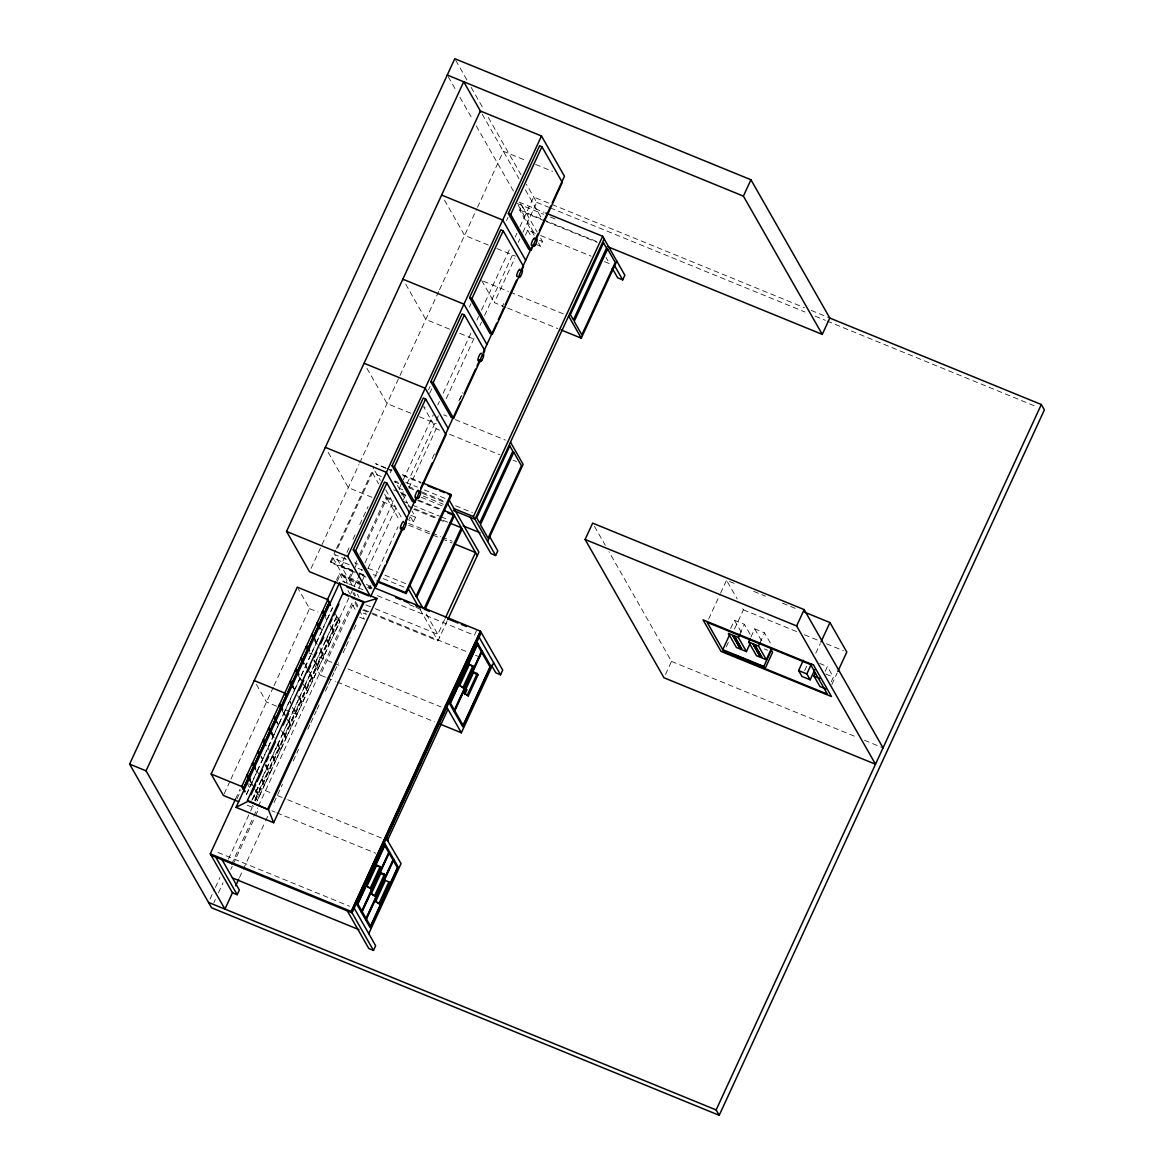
<?xml version="1.0" encoding="UTF-8"?>
<svg xmlns="http://www.w3.org/2000/svg" width="1174" height="1174" viewBox="0 0 1174 1174"><rect width="100%" height="100%" fill="white"/><g stroke="black" fill="none" stroke-linecap="round" stroke-linejoin="round"><path stroke-width="0.75" stroke-dasharray="5 3.75" d="M311.051 568.421L358.936 464.537M359.699 462.894L399.219 377.162M399.982 375.504L438.738 291.416M439.502 289.773L476.747 208.972M477.51 207.328L503.353 151.27L527.111 160.985M354.328 572.354L330.936 562.786L330.364 561.774L335.735 550.136M336.498 548.478L374.051 467.003M224.161 793.859L230.207 780.739M230.97 779.096L273.278 687.304M274.041 685.675L309.554 608.631L298.181 588.688M330.936 562.786L333.093 558.12L351.481 565.633M337.716 548.067L372.393 472.858L384.089 477.642M352.611 570.271L340.915 565.486L346.183 554.04M346.946 552.411L349.206 547.51M352.963 539.336L355.238 534.419M359.758 524.617L368.049 506.625M360.198 583.581L348.502 578.797L341.531 566.587L345.303 558.413M235.504 799.112L240.083 789.148M336.424 580.176L339.477 573.543L359.626 581.776M237.031 798.79L240.846 790.498M337.187 581.512L340.24 574.878L360.139 583.008M390.282 472.726L391.822 469.409M428.51 389.797L430.051 386.481M506.508 220.624L508.034 217.307M429.655 393.349L431.944 388.359M469.439 307.045L470.965 303.714M246.305 794.563L332.447 607.692L333.974 610.377M246.672 794.138L251.515 783.63M252.058 782.456L256.901 771.949M257.444 770.79L262.286 760.268M262.829 759.108L267.672 748.586M268.2 747.427L273.058 736.92M273.586 735.746L278.429 725.239M278.972 724.064L283.815 713.557L285.165 715.905M284.357 712.383L289.2 701.876M294.586 690.195L289.743 700.702L291.079 703.065M295.129 689.035L299.972 678.513L301.307 680.861M301.204 675.842L305.357 666.847M310.743 655.165L305.9 665.673L307.236 668.021M311.271 653.991L316.129 643.484M316.657 642.31L321.5 631.803M322.043 630.629L326.886 620.121M327.429 618.962L332.271 608.44M348.502 578.797L352.273 570.623M355.282 564.078L356.793 560.82M359.802 554.275L386.187 497.042L384.441 493.99M351.892 584.755L349.221 580.059L357.512 562.067M360.521 555.522L386.906 498.304L393.584 501.034M534.082 235.24L519.7 210.043L521.858 205.377L537.105 232.1M251.764 800.36L304.741 685.821L307.808 691.192M304.917 685.073L337.041 615.748L340.108 621.119L257.326 800.683M252.645 799.201L256.108 791.687L257.458 794.035L254.685 800.037M254.875 800.375L338.582 618.434M210.014 899.079L214.622 889.085M215.385 887.427L219.993 877.433M228.431 859.148L249.915 812.525M250.664 810.896L252.219 807.521M255.272 800.917L361.944 569.522M365.011 562.86L393.393 501.283M399.453 488.135L402.521 481.472M403.284 479.814L433.294 414.73M437.799 404.942L439.428 401.405M443.17 393.305L470.891 333.167M476.923 320.091L478.566 316.525M481.516 310.112L510.015 248.286M515.269 236.913L516.927 233.303M519.994 226.655L533.671 196.983L804.425 307.661M256.901 801.226L258.984 796.72L257.649 794.372M213.844 902.777L215.385 899.445M218.452 892.798L223.06 882.819M231.483 864.519L252.968 817.926M253.731 816.268L257.561 807.947M258.339 806.289L353.433 599.987M358.804 588.335L361.108 583.346M361.871 581.688L364.938 575.025M368.005 568.377L396.386 506.816M401.757 495.164L403.284 491.833M407.114 483.527L435.495 421.965M436.258 420.307L438.562 415.303M446.237 398.676L474.604 337.114M479.975 325.462L481.516 322.146M484.583 315.483L513.728 252.263M518.321 242.284L519.862 238.953M522.929 232.305L536.738 202.354L526.422 184.274M230.735 869.494L232.247 866.236M232.995 864.607L254.787 817.353M255.536 815.725L258.544 809.209M325.374 677.193L320.341 675.138L352.64 605.065L357.336 606.987L353.066 599.488M403.548 499.537L405.822 494.606M408.86 488.017L436.17 428.774L423.535 406.615L428.554 408.669M506.023 307.427L494.313 302.643L514.799 258.207M525.409 235.167L527.698 230.221L539.013 234.859M369.399 588.834L370.911 585.562M374.682 577.388L398.045 526.7M432.252 458.55L434.541 453.59M458.829 400.892L462.644 392.63M502.164 306.898L503.69 303.582M239.511 877.506L242.578 870.844M243.356 869.186L264.84 822.578M265.603 820.905L268.67 814.257M274.041 802.605L282.479 784.291M293.221 760.987L298.592 749.335M307.808 729.362L310.097 724.373M310.875 722.714L316.246 711.062M317.009 709.389L319.313 704.4M325.447 691.09L327.751 686.1M328.515 684.427L333.886 672.775M334.663 671.117L338.494 662.796M343.102 652.803L345.391 647.813M346.169 646.155L349.999 637.82M353.844 629.499L356.133 624.509M459.724 399.82L462.028 394.816M410.108 516.839L408.669 519.95L413.38 521.872L415.523 517.206L411.957 510.939M359.538 617.142L364.233 619.065L365.672 615.954M535.726 244.324L540.333 246.202L542.491 241.536L538 233.67M444.608 619.578L437.829 634.298L372.642 607.648M372.789 614.237L437.975 640.887L447.118 621.031M476.556 630.614L474.413 635.281L374.858 594.587M665.482 674.492L671.513 661.402L608.968 551.736M708.641 619.08L719.823 594.822M720.557 593.208L726.53 580.264L736.7 584.417M730.654 628.472L734.44 620.268L744.433 624.348L751.58 636.88M726.251 646.947L728.511 642.031M734.498 629.073L743.377 609.805L741.601 606.694M739.884 634.209L744.433 624.348M750.934 637.071L754.721 628.868L764.538 632.874L770.614 643.528M759.989 642.736L764.538 632.874M804.645 670.589L806.67 666.216M815.769 653.258L820.244 643.557M825.19 671.279L827.362 666.568L819.716 663.442M831.221 681.845L833.393 677.134L827.362 666.568M831.882 684.413L837.091 673.098M535.593 164.448L552.572 171.389M811.19 310.435L828.11 317.347M536.738 202.354L548.625 207.211M550.312 207.901L804.997 312.02M815.182 316.188L825.366 320.341M827.068 321.045L1037.596 407.114M519.025 202.089L544.105 212.347M517.264 203.498L543.709 214.314M550.445 217.058L555.478 219.112M519.7 210.043L541.566 218.98M543.239 219.67L597.038 241.653M544.751 220.947L526.128 213.33L519.788 202.207M546.438 221.637L597.199 242.387M540.7 235.548L591.138 256.167M604.581 261.655L609.629 263.724L606.033 257.414M539.424 240.274L542.491 241.536M488.34 245.072L464.581 235.358L444.256 199.727M496.837 248.536L515.503 256.181M483.35 281.173L508.43 291.431M510.103 292.106L563.623 313.986M507.696 308.102L557.855 328.617M449.583 329.16L425.824 319.445L403.724 280.718M459.768 333.328L475.044 339.565M443.596 414.818L446.942 416.198M455.307 419.602L505.48 440.118M410.827 413.248L387.053 403.533L365.848 366.361M419.309 416.726L436.288 423.653M436.17 428.774L439.516 430.139M449.539 434.248L499.713 454.749M513.097 460.223L516.443 461.587M753.649 591.358L765.521 596.201M782.471 603.128L797.733 609.379M743.377 609.805L797.63 631.979M804.41 634.752L819.657 640.989M826.437 643.763L843.402 650.689M385.615 467.78L375.592 463.671L391.206 470.833M387.288 468.455L392.307 470.51M402.33 474.604L420.718 482.118M402.902 475.617L421.29 483.13M405.764 482.338L417.46 487.122M424.152 489.852L445.871 498.73M398.221 482.323L394.846 480.958L407.481 503.103M408.347 486.462L415.082 489.22M421.833 491.979L445.43 501.636M455.556 505.759L472.403 512.656M394.126 481.736L399.131 483.791M409.154 487.885L414.173 489.94M422.537 493.359L444.256 502.237M423.256 496.059L443.317 504.262M399.439 488.384L402.814 489.763M421.363 497.336L443.273 506.302M393.642 489.881L398.646 491.935M400.319 492.625L407.011 495.355M418.707 500.139L440.441 509.017M402.623 494.386L405.955 495.766M417.665 500.535L441.057 510.103M402.785 501.181L410.856 504.482M412.544 505.172L439.516 516.193M441.204 516.883L447.954 519.642M764.391 648.928L767.679 650.264M825.748 674.008L833.393 677.134M386.187 497.042L392.879 499.772M407.921 505.921L412.925 507.975M414.598 508.665L441.336 519.598M443.009 520.273L448.028 522.327M413.644 509.237L437.036 518.805M438.709 519.48L445.401 522.21M372.055 497.336L348.296 487.621L327.972 451.99M382.24 501.503L397.516 507.755M410.827 515.283L415.523 517.206M408.699 523.428L430.418 532.306M432.091 532.996L440.455 536.415M442.128 537.09L452.151 541.199M408.655 525.218L440.411 538.191M442.084 538.881L452.122 542.975M671.513 661.402L857.651 737.507M864.431 740.266L883.039 747.882M346.403 559.396L334.707 554.612L340.915 565.486M354.768 562.816L358.099 564.18M368.137 568.275L378.16 572.384M384.837 575.113L406.571 583.992M358.158 568.363L363.177 570.417M373.2 574.512L376.546 575.876M383.223 578.606L404.957 587.499M359.288 573L365.98 575.744M330.364 561.774L357.101 572.707M358.774 573.396L365.466 576.126M341.531 566.587L353.227 571.371M361.592 574.776L364.923 576.141M362.693 575.774L366.039 577.138M366.347 584.52L371.38 586.574M368.563 586.457L371.938 587.836M368.563 587L371.894 588.365M349.221 580.059L360.917 584.843M367.609 587.572L370.94 588.937M409.388 604.654L414.393 606.694M416.066 607.384L422.757 610.113M363.045 589.759L342.793 581.482L344.951 576.801L349.412 584.637M365.965 604.918L370.969 606.973M364.087 609.746L468.705 652.509M475.455 655.268L482.206 658.027M362.766 610.142L371.116 613.562M363.25 613.122L366.391 614.398L363.705 609.702M309.554 608.631L318.037 612.094M335.016 619.036L340.108 621.119M309.011 653.008L312.401 654.388M319.167 657.161L332.697 662.694M334.385 663.383L341.164 666.142M347.93 668.916L440.984 706.953M327.047 677.882L335.441 681.316M337.129 682.006L434.497 721.805M276.668 706.22L266.483 702.067L254.23 680.582M285.15 709.698L297.037 714.555L293.97 709.184M248.712 783.806L255.477 786.58M257.179 787.27L270.71 792.802M277.475 795.576L285.942 799.024M287.63 799.714L382.372 838.456M271.796 810.75L275.142 812.115M276.829 812.804L375.871 853.293M247.171 805.203L253.966 807.976L252.439 805.291M217.894 852.427L349.5 906.24M455.703 60.285L467.487 80.947M471.112 87.316L483.805 109.564M488.34 117.503L520.977 174.735M482.147 114.083L519.011 178.727M525.365 189.865L541.684 218.467M448.16 76.633L456.319 90.941M459.944 97.31L472.638 119.557M476.262 125.912L513.434 191.083M518.16 205.068L535.197 234.932M538.543 243.077L540.333 246.202M527.698 230.221L531.264 236.488M754.721 628.868L762.528 642.56M727.41 581.82L737.169 598.916M734.44 620.268L742.482 634.356M481.678 280.483L494.313 302.643M594.455 526.304L605.329 545.382M408.376 504.673L411.061 509.369M410.695 517.176L413.38 521.872M374.902 470.935L380.303 480.386M385.703 489.852L402.785 519.803M372.393 472.858L378.6 483.732M386.906 498.304L399.409 520.229M426.206 613.929L439.59 637.379M419.984 609.35L437.975 640.887M357.263 594.147L359.039 597.287M353.873 592.474L355.663 595.6M333.093 558.12L347.475 583.346M352.875 592.797L354.665 595.952M339.477 573.543L344.716 582.715M355.428 601.514L358.114 606.21M347.93 590.478L349.647 593.486M359.068 610.01L364.233 619.065M352.64 605.065L356.955 612.623M335.338 613.811L336.674 616.159M338.406 619.182L339.741 621.53L334.898 632.052L333.548 629.69M331.655 627.43L334.722 632.801M325.359 617.436L326.695 619.784M329.953 625.493L331.288 627.841M333.02 630.864L334.355 633.212L329.512 643.719L328.177 641.371M320.517 627.943L321.852 630.306M326.269 639.111L329.336 644.482M327.634 642.545L328.969 644.893L324.127 655.4L322.791 653.052M315.131 639.625L316.466 641.973M319.724 647.681L321.06 650.029M314.764 640.05L317.831 645.421M320.898 650.792L323.951 656.149M314.588 640.799L315.938 643.147M322.248 654.226L323.584 656.574L318.741 667.081L317.406 664.733M313.972 659.773L318.565 667.83M313.796 660.536L315.146 662.884M316.863 665.907L318.213 668.255L313.355 678.763L312.02 676.415M314.265 664.484L320.341 675.138M304.36 662.987L305.71 665.335M308.953 671.044L310.303 673.392M305.534 666.084L307.06 668.769M310.127 674.14L313.194 679.511M311.477 677.574L312.827 679.922L307.97 690.444L306.634 688.096M300.148 677.765L301.674 680.45M298.445 675.828L299.781 678.176M303.039 683.884L304.374 686.232M306.091 689.255L307.441 691.603L302.599 702.125L301.248 699.777M293.236 686.761L294.762 689.446M299.355 697.503L302.422 702.874M293.06 687.509L294.395 689.857M297.653 695.566L298.988 697.914M300.72 700.937L302.056 703.285L297.213 713.792L295.863 711.444M289.376 701.127L290.903 703.813M292.267 707.247L293.603 709.595M295.334 712.618L296.67 714.966L291.827 725.473L290.492 723.125M283.991 712.809L285.531 715.494M288.584 720.865L291.651 726.236M282.288 710.872L283.624 713.22M286.882 718.928L288.217 721.276M289.949 724.299L291.284 726.647L286.441 737.155L285.106 734.807M277.079 721.805L278.605 724.49M283.198 732.532L286.265 737.903M276.903 722.553L278.238 724.901M281.496 730.61L282.846 732.958M284.563 735.981L285.898 738.329L281.056 748.836L279.72 746.488M272.06 733.06L273.395 735.408M271.693 733.471L274.76 738.842M277.827 744.213L280.88 749.584M271.517 734.234L272.867 736.582M279.177 747.647L280.513 750.01L275.67 760.517L274.334 758.169M267.848 747.838L269.374 750.524M272.441 755.895L275.494 761.266M273.791 759.329L275.142 761.677L270.284 772.199L268.949 769.851M261.288 756.423L262.638 758.771M265.882 764.479L267.232 766.827M260.922 756.834L262.462 759.519M265.515 764.89L270.123 772.947M265.353 765.639L266.689 767.987M268.406 771.01L269.756 773.358L264.898 783.88L263.563 781.517M257.077 771.201L258.603 773.886M261.67 779.257L264.737 784.628M255.374 769.264L256.71 771.611M263.02 782.691L264.37 785.039L259.527 795.546L258.177 793.198M250.165 780.196L253.217 785.567M256.284 790.938L259.351 796.31M249.989 780.945L251.324 783.293M254.582 789.001L255.917 791.349M247.024 783.117L250.488 789.207M253.966 795.297L257.429 801.387M261.494 780.006L256.651 790.513L257.987 792.861L262.829 782.354L261.494 780.006M266.88 768.324L262.037 778.832L263.372 781.194L268.215 770.672L266.88 768.324M272.265 756.643L267.423 767.165L268.758 769.513L273.601 758.991L272.265 756.643M277.651 744.976L272.808 755.484L274.144 757.832L278.986 747.324L277.651 744.976M283.037 733.295L278.179 743.802L279.529 746.15L284.372 735.643L283.037 733.295M288.408 721.614L283.565 732.121L284.915 734.469L289.758 723.962L288.408 721.614M293.793 709.932L288.951 720.44L290.286 722.788L295.144 712.28L293.793 709.932M299.179 698.251L294.336 708.758L295.672 711.106L300.529 700.599L299.179 698.251M304.565 686.57L299.722 697.092L301.058 699.44L305.9 688.918L304.565 686.57M309.951 674.889L305.108 685.411L306.443 687.759L311.286 677.251L309.951 674.889M315.336 663.222L310.494 673.729L311.829 676.077L316.672 665.57L315.336 663.222M320.722 651.541L315.879 662.048L317.215 664.396L322.058 653.889L320.722 651.541M326.108 639.859L321.25 650.367L322.601 652.715L327.443 642.207L326.108 639.859M331.479 628.178L326.636 638.685L327.986 641.033L332.829 630.526L331.479 628.178M336.865 616.497L332.022 627.004L333.357 629.367L338.215 618.845L336.865 616.497"/><path stroke-width="1.5" d="M386.29 838.001L418.149 768.368M419.661 765.052L431.049 740.192M829.093 317.758L1041.323 404.516L1044.39 409.887L719.207 1115.3L211.555 907.766L129.61 764.113L454.793 58.7L750.934 179.754L829.798 318.037L822.27 334.399L607.354 246.54M232.613 892.475L224.938 909.131L146.06 770.848L463.715 81.769L480.929 111.97M340.078 584.212L309.525 571.709L286.559 531.44L480.371 110.987L541.478 135.979L564.459 176.247L552.294 202.632M238.689 801.739L223.412 795.488L211.159 774.018L297.301 587.147L327.854 599.635L329.38 602.321L243.238 789.192M221.314 858.429L239.335 890.024L237.177 894.691L232.481 892.768L210.263 853.836L235.504 799.112M327.252 600.075L335.661 581.834M369.751 595.145L347.665 556.417L541.478 135.979M244.779 791.878L241.712 786.507L327.854 599.635M402.697 528.726L376.047 586.56L373.684 585.591L353.301 549.843L384.529 482.118L386.877 483.072L407.275 518.82L404.986 523.78M417.093 497.512L414.804 502.472L412.456 501.503L392.072 465.755L423.286 398.015L425.648 398.984L446.032 434.732L419.382 492.552M480.225 360.55L453.575 418.384L451.212 417.416L430.829 381.667L462.057 313.928L464.405 314.896L484.789 350.644L482.514 355.59M518.996 276.462L492.332 334.282L489.984 333.328L469.6 297.58L500.814 229.84L503.176 230.808L523.56 266.557L522.034 269.859M533.378 245.249L531.103 250.194L528.74 249.24L508.357 213.492L539.585 145.752L541.933 146.721L562.317 182.454L535.667 240.288M236.047 807.345L339.418 583.096L377.03 598.476L273.659 822.71L236.047 807.345L247.993 801.314L268.435 809.664L273.659 822.71M376.047 586.56L355.649 550.811L386.877 483.072M414.804 502.472L394.42 466.724L425.648 398.984M453.575 418.384L433.177 382.636L464.405 314.896M492.332 334.282L471.948 298.548L503.176 230.808M531.103 250.194L510.705 214.46L541.933 146.721M247.465 800.389L342.969 593.208L363.412 601.572L363.94 602.482L268.435 809.664L247.465 800.389L247.993 801.314M251.045 794.681L255.624 784.731M257.165 781.429L262.506 769.821M266.322 761.53L268.626 756.555M270.152 753.253L275.494 741.645M283.139 725.062L288.481 713.469M299.179 690.268L303.772 680.318M307.588 672.027L310.64 665.409M314.456 657.117L316.76 652.142M320.575 643.851L323.628 637.233M329.747 623.966L332.037 618.991M333.563 615.675L338.919 604.082M267.907 808.739L363.412 601.572M235.68 885.827L238.748 879.165M370.632 596.7L385.072 565.369M386.598 562.067L401.802 529.092M405.602 520.845L416.242 497.761M420.806 487.87L432.208 463.143M435.994 454.896L460.325 402.139M464.126 393.892L475.529 369.164M477.04 365.862L479.33 360.917M483.13 352.67L496.807 322.997M498.334 319.695L503.646 308.16M505.172 304.858L516.575 280.131M521.887 268.582L531.778 247.142M535.564 238.909L537.853 233.964M539.365 230.662L550.767 205.934M450.801 494.415L451.374 495.428L406.145 593.53L405.573 592.532L450.801 494.415L422.376 482.808M416.124 596.231L453.81 514.476L443.772 510.382M416.741 597.331L454.426 515.577M424.46 607.912L461.397 527.786L449.701 523.002M425.179 609.159L462.116 529.048M489.749 536.738L497.791 550.826L495.633 555.493L473.43 516.56L602.644 236.268L545.778 213.022M604.17 238.953L474.956 519.246L453.399 510.441M445.357 617.95L475.514 552.543L455.453 544.34M447.881 619.402L478.889 552.118L449.216 500.095M487.592 541.405L523.12 464.317L510.485 442.172M561.201 329.982L581.277 338.185L616.805 261.112M612.3 268.42L617.671 277.812L622.69 279.867L624.847 275.2L602.644 236.268M388.036 840.775L385.923 837.84L389.739 829.563M391.265 826.247L395.843 816.312M397.37 813.01L417.973 768.295M419.5 764.993L430.946 740.148M481.267 632.537L352.053 912.829L211.027 855.186M387.449 840.525L447.749 709.727L446.223 707.042M366.978 886.209L376.663 865.179L380.185 866.617L380.963 867.968L371.263 888.982L366.978 886.209L371.263 888.982M459.68 685.499L469.365 664.469L472.887 665.922L473.665 667.258L463.965 688.287L459.68 685.499L463.965 688.287M370.5 887.647L380.185 866.617M463.202 686.937L472.887 665.922M361.46 912.433L389.46 851.708M454.059 711.561L482.059 650.822M371.307 893.781L380.992 872.766L384.514 874.204L385.277 875.54L375.592 896.569L371.307 893.781L375.592 896.569M464.024 693.13L473.724 672.1L477.246 673.538L478.009 674.889L468.323 695.903L464.024 693.13L468.323 695.903M464.787 694.465L467.032 689.622M374.829 895.219L384.514 874.204M467.546 694.568L477.246 673.538M365.716 919.888L393.701 859.163M366.435 919.051L393.363 860.659L397.399 867.747L370.485 926.154L366.332 918.875M375.68 901.471L385.38 880.456L388.902 881.894L389.665 883.244L379.98 904.259L375.68 901.471L379.98 904.259M379.217 902.923L388.902 881.894M368.753 933.668L401.053 863.594L385.923 837.84M439.531 723.859L461.353 732.781L493.652 662.708M347.343 910.907L368.783 948.504L373.493 950.426L375.651 945.745L354.196 908.162M491.539 665.32L495.854 672.878L500.55 674.801L502.707 670.119L480.489 631.186L374.741 587.954M585.107 539.482L796.632 625.947L875.511 764.23L663.985 677.765L585.107 539.482L592.65 523.12L804.161 609.599L883.039 747.882M822.27 334.399L743.391 196.117L750.934 179.754M729.538 634.958L722.758 649.677L763.819 666.465L765.066 668.637L772.609 652.289L771.362 650.117L763.819 666.465M750.201 643.367L746.415 651.585L738.373 637.482L739.884 634.209M771.597 648.209L766.299 659.715L756.482 655.694L748.66 642.002L750.171 638.715M766.299 659.715L758.477 646.008L759.989 642.736M796.632 625.947L804.161 609.599M814.888 669.576L810.177 679.79L801.959 676.429L798.599 670.559L803.309 660.331M820.993 641.943L829.945 622.543L804.513 612.138M810.177 679.79L806.831 673.92L811.542 663.706M826.07 689.065L819.966 686.57L813.934 675.989L815.387 672.863M837.84 671.484L846.792 652.069L829.945 622.543M719.207 1115.3L716.14 1109.929L1041.323 404.516M363.94 602.482L377.03 598.476M447.265 75.048L743.391 196.117M508.357 213.492L510.705 214.46M441.615 195.075L502.721 220.066L525.688 260.334M469.6 297.58L471.948 298.548M402.843 279.177L463.95 304.154L486.931 344.422M430.829 381.667L433.177 382.636M364.087 363.265L425.193 388.242L448.16 428.51M392.072 465.755L394.42 466.724M427.967 485.86L436.332 489.279M439.663 490.644L444.682 492.698M448.028 494.063L451.374 495.428M325.315 447.353L386.422 472.33L409.403 512.612M453.355 508.357L473.43 516.56M447.749 512.847L452.753 514.887M738.373 637.482L728.379 633.402L736.421 647.505L746.415 651.585M748.66 642.002L758.477 646.008M463.128 525.849L479.99 532.747M813.934 675.989L820.039 678.499M798.599 670.559L806.831 673.92M495.633 555.493L490.937 553.585L470.26 517.323M736.098 655.958L737.844 656.677M738.446 656.926L740.207 657.631M740.794 657.88L742.555 658.599M743.157 658.849L744.903 659.553L743.245 659.01M745.505 659.803L747.251 660.522M747.853 660.771L749.599 661.476M750.201 661.725L751.947 662.444M752.549 662.694L754.31 663.398M754.897 663.648L756.658 664.367M757.259 664.601L759.006 665.32M759.607 665.57L761.354 666.289M763.702 667.243L761.955 666.524L763.804 667.419M736.201 656.134L737.947 656.853M738.549 657.088L740.295 657.807M740.897 658.056L742.643 658.775M745.593 659.979L747.354 660.698M747.955 660.933L749.702 661.652M750.303 661.901L752.05 662.62M752.651 662.855L754.398 663.574M754.999 663.824L756.746 664.528M757.347 664.778L759.108 665.497M759.695 665.746L761.456 666.45M353.301 549.843L355.649 550.811M286.559 531.44L347.665 556.417M377.162 580.91L405.573 592.532M377.734 581.922L406.145 593.53M395.565 597.507L400.627 599.576M404.003 600.956L409.066 603.025M415.816 605.784L420.879 607.853M424.254 609.233L429.317 611.302M447.881 618.889L458.007 623.027M461.367 624.407L466.43 626.476M346.873 586.985L368.944 595.996M342.969 593.208L348.208 596.054M351.364 597.346L362.37 601.851M473.665 667.258L469.365 664.469M475.661 673.92L478.009 674.889M254.23 680.582L284.783 693.071L286.309 695.756M211.159 774.018L241.712 786.507M129.61 764.113L146.06 770.848M380.963 867.968L376.663 865.179M382.929 874.586L385.277 875.54M210.263 853.836L351.29 911.494L373.493 950.426M232.437 877.947L358.995 929.676M208.488 902.395L716.14 1109.929M614.648 265.779L622.69 279.867M568.642 316.041L581.277 338.185M447.602 503.602L477.275 555.625M479.109 637.203L500.55 674.801M473.724 672.1L474.487 673.45M409.917 585.356L422.845 608.015M408.303 588.864L418.193 606.21M446.81 707.276L461.353 732.781M327.678 600.384L329.013 602.732L324.171 613.254L322.835 610.906M329.204 603.069L330.554 605.417M324.362 613.591L325.712 615.939M322.468 611.316L323.995 614.002M322.292 612.065L323.642 614.413L318.785 624.935L317.45 622.572M317.083 622.998L320.15 628.369M316.907 623.746L318.257 626.094L313.414 636.601L312.064 634.254M318.447 626.432L319.783 628.78M313.605 636.939L314.94 639.287M311.697 634.679L313.238 637.365M311.536 635.428L312.871 637.776L308.028 648.283L306.678 645.935M308.219 648.62L309.554 650.968M306.311 646.36L307.852 649.031M306.15 647.109L307.485 649.457L302.643 659.964L301.292 657.616M300.94 658.027L302.466 660.713M300.764 658.79L302.1 661.138L297.257 671.645L295.921 669.297M302.29 661.476L303.626 663.824M297.448 671.983L298.783 674.331M295.555 669.708L298.607 675.079M295.378 670.457L296.714 672.819L291.871 683.327L290.536 680.979M290.169 681.39L293.236 686.761M289.993 682.138L291.328 684.486L286.485 695.008L285.15 692.66M291.519 684.824L292.869 687.172M284.607 693.819L285.942 696.167L281.1 706.689L279.764 704.327M380.992 872.766L381.755 874.102M281.29 707.012L282.64 709.36M279.397 704.752L282.464 710.123M279.221 705.501L280.571 707.849L275.714 718.356L274.378 716.008M274.012 716.433L275.552 719.119M273.836 717.182L275.186 719.53L270.343 730.037L268.993 727.689M275.376 719.867L276.712 722.215M270.534 730.375L271.869 732.723M268.626 728.1L271.693 733.471M268.464 728.863L269.8 731.211L264.957 741.719L263.607 739.371M263.24 739.781L264.781 742.467M263.079 740.545L264.414 742.893L259.571 753.4L258.221 751.052M264.605 743.23L265.94 745.578M257.869 751.463L259.395 754.148M257.693 752.211L259.028 754.559L254.186 765.081L252.85 762.733M252.483 763.144L255.536 768.515M252.307 763.892L253.643 766.24L248.8 776.762L247.465 774.4M253.833 766.578L255.184 768.926M248.991 777.085L250.326 779.448M247.098 774.825L248.624 777.511M246.922 775.574L248.257 777.922L243.414 788.429L242.079 786.081M248.448 778.259L249.798 780.607M243.605 788.767L244.955 791.115M215.737 857.108L237.177 894.691M339.418 583.096L343.498 594.132M479.33 359.626A3.977 0.939 -67.8 0 1 477.906 359.758A3.977 0.939 -67.8 0 1 479.652 354.783A3.977 0.939 -67.8 0 1 481.369 353.785M401.802 527.801A3.977 0.939 -67.8 0 1 400.378 527.933A3.977 0.939 -67.8 0 1 402.124 522.958A3.977 0.939 -67.8 0 1 403.841 521.975M416.036 497.218A3.977 0.939 -67.8 0 1 415.141 496.059A3.977 0.939 -67.8 0 1 417.24 491.114A3.977 0.939 -67.8 0 1 418.487 491.422M517.279 276.462A3.977 0.939 -67.8 0 1 517.822 271.854A3.977 0.939 -67.8 0 1 520.111 270.299M532.321 244.955A3.977 0.939 -67.8 0 1 531.44 243.781A3.977 0.939 -67.8 0 1 533.539 238.836A3.977 0.939 -67.8 0 1 534.786 239.144M445.445 705.691L351.29 911.494L480.489 631.186L445.445 705.691M443.948 712.016L432.56 736.876L443.933 712.002M509.824 445.944L476.717 517.778L479.726 523.061L512.833 451.227L509.824 445.944M603.509 242.783L570.388 314.603L573.411 319.9L606.518 248.066L603.509 242.783M513.801 452.328L480.415 524.734L488.076 538.162L521.447 465.74L513.801 452.328M607.589 249.005L574.218 321.412L581.864 334.839L615.249 262.433L607.589 249.005M385.116 844.091L357.116 904.831L370.133 927.651L398.133 866.926L385.116 844.091M477.715 643.22L449.73 703.945L462.747 726.779L490.732 666.04L477.715 643.22M384.764 845.603L357.85 903.995L361.812 910.936L388.726 852.544L384.764 845.603M477.378 644.717L450.449 703.123L454.411 710.05L481.325 651.658L477.378 644.717M389.108 853.204L362.194 911.611L366.053 918.391L392.982 859.984L389.108 853.204M481.707 652.333L454.793 710.725L463.084 725.268L490.013 666.876L481.707 652.333M813.509 665.012L703.05 619.857L721.041 651.409L831.5 696.564L813.509 665.012M810.559 664.587L707.144 622.308L723.991 651.849L827.406 694.128L810.559 664.587M734.821 636.587L732.767 635.75L734.821 636.587M755.014 645.084L752.96 644.247L755.014 645.084M735.438 637.687L733.383 636.836L735.438 637.687M755.645 646.17L753.591 645.333L755.645 646.17M736.069 638.773L734.014 637.937L736.069 638.773M756.261 647.27L754.207 646.419L756.261 647.27M736.685 639.859L734.631 639.023L736.685 639.859M756.892 648.356L754.823 647.52L756.892 648.356M737.316 640.96L735.247 640.109L737.316 640.96M757.509 649.442L755.454 648.606L757.509 649.442M737.932 642.046L735.878 641.209L737.932 642.046M758.125 650.543L756.071 649.692L758.125 650.543M738.549 643.132L736.494 642.295L738.549 643.132M758.756 651.629L756.702 650.792L758.756 651.629M739.18 644.232L737.125 643.381L739.18 644.232M759.373 652.715L757.318 651.878L759.373 652.715M739.796 645.318L737.742 644.482L739.796 645.318M760.004 653.815L757.934 652.964L760.004 653.815M740.427 646.404L738.358 645.568L740.427 646.404M760.62 654.901L758.565 654.065L760.62 654.901M741.043 647.505L738.989 646.654L741.043 647.505M761.236 655.987L759.182 655.151L761.236 655.987M741.66 648.591L739.605 647.755L741.66 648.591M761.867 657.088L759.813 656.237L761.867 657.088M737.566 656.178L735.819 655.459L738.241 657.352L737.566 656.178M739.913 657.132L738.167 656.427L740.589 658.306L739.913 657.132M742.262 658.1L740.515 657.381L742.937 659.274L742.262 658.1M744.624 659.054L742.863 658.35L745.285 660.228L744.624 659.054M746.972 660.023L745.211 659.304L747.633 661.197L746.972 660.023M749.32 660.977L747.559 660.272L749.981 662.151L749.32 660.977M751.668 661.945L749.922 661.226L752.343 663.119L751.668 661.945M754.016 662.899L752.27 662.18L754.691 664.073L754.016 662.899M756.364 663.868L754.618 663.149L757.039 665.042L756.364 663.868M758.712 664.822L756.966 664.102L759.387 665.996L758.712 664.822M761.075 665.79L759.314 665.071L761.735 666.949L761.075 665.79M763.423 666.744L761.662 666.025L764.083 667.918L763.423 666.744M481.678 360.579A3.977 0.939 -67.8 0 0 483.629 354.372A3.977 0.939 -67.8 0 0 480.665 358.818A3.977 0.939 -67.8 0 0 481.678 360.579M404.149 528.77A3.977 0.939 -67.8 0 0 406.101 522.547A3.977 0.939 -67.8 0 0 403.137 526.994A3.977 0.939 -67.8 0 0 404.149 528.77M418.81 497.615A3.977 0.939 -67.8 0 0 420.762 491.392A3.977 0.939 -67.8 0 0 417.797 495.839A3.977 0.939 -67.8 0 0 418.81 497.615M520.434 276.492A3.977 0.939 -67.8 0 0 522.386 270.284A3.977 0.939 -67.8 0 0 519.422 274.731A3.977 0.939 -67.8 0 0 520.434 276.492M535.109 245.337A3.977 0.939 -67.8 0 0 537.061 239.114A3.977 0.939 -67.8 0 0 534.097 243.576A3.977 0.939 -67.8 0 0 535.109 245.337"/></g></svg>
